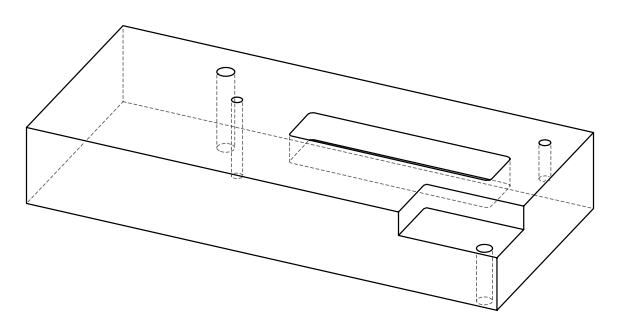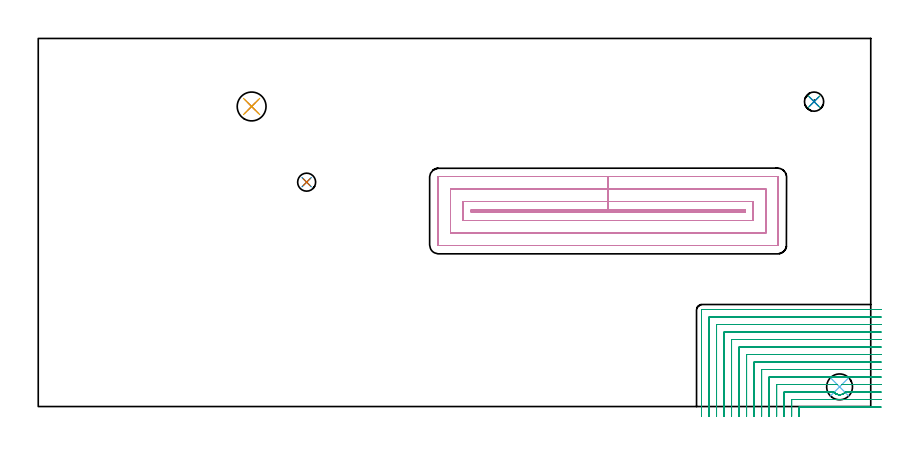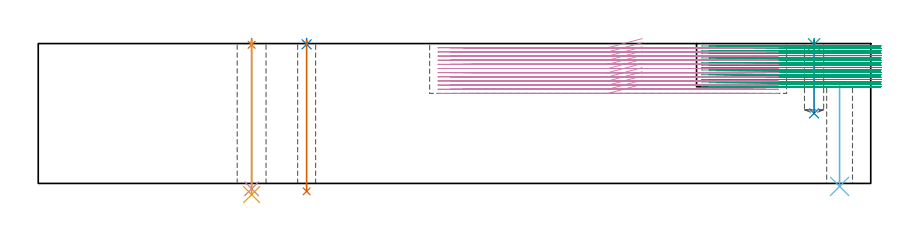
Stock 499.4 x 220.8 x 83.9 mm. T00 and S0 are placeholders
(PLAN: 10 operations, 7 tool changes, 105.7 min)
(1 SPOT_DRILL | STEP1HOLE | NXT0321_9005460120000 | 0.03 min | 3 mm3)
(2 SPOT_DRILL_1 | STEP1HOLE_2 | NXT0321_9005460120000 | 0.03 min | 17 mm3)
(3 SPOT_DRILL_2 | STEP1POCKET | NXT0321_9005460120000 | 0.03 min | 14 mm3)
(4 DRILL_THROUGH_HOLE_INTO_CENTER | STEP1HOLE | NXT0301_065 | 0.36 min | 5771 mm3)
(5 DRILL_TO_ENLARGE_THROUGH_HOLE | STEP1HOLE | UGT0301_244 | 0.37 min | 13896 mm3)
(6 INDEXABLE_INSERT_DRILL_THROUGH_HOLE_FROM_SOLID | STEP1HOLE_1 | NXT0302_002 | 0.25 min | 15780 mm3)
(7 DRILL_THROUGH_HOLE_INTO_CENTER_1 | STEP1HOLE_2 | UGT0301_220 | 0.36 min | 7638 mm3)
(8 DRILL_BLIND_HOLE_INTO_CENTER | STEP1POCKET | NXT0301_086 | 0.18 min | 4179 mm3)
(9 MILL_CORNER_NOTCH_RECTANGULAR | CORNER_NOTCH_RECTANGULAR | NXT0201_008 | Follow Part, ap 1.5, ae 75% | 63.61 min | 160715 mm3)
(10 MILL_RECTANGULAR_POCKET | POCKET_RECTANGULAR_STRAIGHT | NXT0201_013 | Follow Part, ap 2.5, ae 75% | 40.52 min | 328328 mm3)
(TOOL NXT0321_9005460120000 | NC Spot Drill, 142deg, 12mm, Carbide, Uncoated | D12 PA142 FL30 Z2)
(TOOL NXT0301_065 | Carbide Drill 9.4mm [860.1-0940-075A1-MM 2214] | D9.4 PA140 FL98 Z2)
(TOOL UGT0301_244 | Twist Drill 17.3 mm | D17.3 PA118 FL130 Z2)
(TOOL NXT0302_002 | Index. Insert Drill 15.5mm [880-D1550L20-05] | D15.5 PA176 FL78 Z2)
(TOOL UGT0301_220 | Twist Drill 10.8 mm | D10.8 PA118 FL92 Z2)
(TOOL NXT0301_086 | Carbide Drill 11.5mm [860.1-1150-035A1-MM 2214] | D11.5 PA140 FL55 Z2)
(TOOL NXT0201_008 | ENDMILL 6mm [2P460-0600-NA 1630] | D6 FL26 Z6)
(TOOL NXT0201_013 | ENDMILL 10mm | D10 FL30 Z4)
(OP 1 SPOT_DRILL)
G17 G21 G94 G90
T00 M6
G54
G17 G0 G90 X128. Y180. S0 M3
G43 Z93.9 H0
G94 G81 G98 Z83.155 F250. R86.9
G80
M5
M2
(OP 2 SPOT_DRILL_1)
G17 G21 G94 G90
T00 M6
G54
G17 G0 G90 X161. Y134.6 S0 M3
G43 Z93.9 H0
G94 G81 G98 Z83.435 F250. R86.9
G80
M5
M2
(OP 3 SPOT_DRILL_2)
G17 G21 G94 G90
T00 M6
G54
G17 G0 G90 X465.4 Y182.9 S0 M3
G43 Z93.9 H0
G94 G81 G98 Z83.405 F250. R86.9
G80
M5
M2
(OP 4 DRILL_THROUGH_HOLE_INTO_CENTER)
G17 G21 G94 G90
T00 M6
G54
G17 G0 G90 X128. Y180. S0 M3
G43 Z93.9 H1
G94 G73 G98 Z-3.211 F250. Q8.711 R85.9
G80
M5
M2
(OP 5 DRILL_TO_ENLARGE_THROUGH_HOLE)
G17 G21 G94 G90
T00 M6
G54
G17 G0 G90 X128. Y180. S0 M3
G43 Z93.9 H0
G94 G73 G98 Z-6.697 F250. Q15.1 R85.9
G80
M5
M2
(OP 6 INDEXABLE_INSERT_DRILL_THROUGH_HOLE_FROM_SOLID)
G17 G21 G94 G90
T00 M6
G54
G17 G0 G90 X480.7 Y11.8 S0 M3
G43 Z93.9 H1
G94 G81 G98 Z-1.771 F250. R60.
G80
M5
M2
(OP 7 DRILL_THROUGH_HOLE_INTO_CENTER_1)
G17 G21 G94 G90
T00 M6
G54
G17 G0 G90 X161. Y134.6 S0 M3
G43 Z93.9 H0
G94 G73 G98 Z-4.745 F250. Q9.849 R85.9
G80
M5
M2
(OP 8 DRILL_BLIND_HOLE_INTO_CENTER)
G17 G21 G94 G90
T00 M6
G54
G17 G0 G90 X465.4 Y182.9 S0 M3
G43 Z93.9 H1
G94 G81 G98 Z42. F250. R85.9
G80
M5
M2
(OP 9 MILL_CORNER_NOTCH_RECTANGULAR)
G17 G21 G94 G90
T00 M6
G54
G17 G0 G90 X505.385 Y-0.3 S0 M3
G43 Z93.9 H1
Z82.461
G94 G1 X502.385 F250.
X456.695 F500.
G3 X456.4 Y-0.595 R0.3
G1 Y-3.
Y-6. F250.
G0 Z93.9
X505.4 Y4.2
Z82.461
G1 X502.4
X452.196 F500.
G3 X451.9 Y3.904 R0.3
G1 Y-3.
Y-6. F250.
G0 Z93.9
X505.4 Y8.7
Z82.461
G1 X502.4
X484.288 F500.
X483.708 Y8.131
X483.509 Y7.994
X482.997 Y7.645
G2 X477.607 Y8.198 R4.764
G1 X477.122 Y8.7
X447.696
G3 X447.4 Y8.404 R0.3
G1 Y-3.
Y-6. F250.
G0 Z93.9
X505.4 Y13.2
Z82.461
G1 X502.4
X485.224 F500.
X482.224 F250.
G0 Z93.9
X479.175
Z82.461
G1 X476.175
X443.196 F500.
G3 X442.9 Y12.904 R0.3
G1 Y-3.
Y-6. F250.
G0 Z93.9
X505.4 Y17.7
Z82.461
G1 X502.4
X438.696 F500.
G3 X438.4 Y17.404 R0.3
G1 Y-3.
Y-6. F250.
G0 Z93.9
X505.4 Y22.2
Z82.461
G1 X502.4
X434.196 F500.
G3 X433.9 Y21.904 R0.3
G1 Y-3.
Y-6. F250.
G0 Z93.9
X505.4 Y26.7
Z82.461
G1 X502.4
X429.696 F500.
G3 X429.4 Y26.404 R0.3
G1 Y-3.
Y-6. F250.
G0 Z93.9
X505.4 Y31.2
Z82.461
G1 X502.4
X425.196 F500.
G3 X424.9 Y30.904 R0.3
G1 Y-3.
Y-6. F250.
G0 Z93.9
X505.4 Y35.7
Z82.461
G1 X502.4
X420.697 F500.
G3 X420.4 Y35.403 R0.3
G1 Y-3.
Y-6. F250.
G0 Z93.9
X505.4 Y40.2
Z82.461
G1 X502.4
X416.197 F500.
G3 X415.9 Y39.903 R0.3
G1 Y-3.
Y-6. F250.
G0 Z93.9
X505.4 Y44.7
Z82.461
G1 X502.4
X411.697 F500.
G3 X411.4 Y44.403 R0.3
G1 Y-3.
Y-6. F250.
G0 Z93.9
X505.4 Y49.2
Z82.461
G1 X502.4
X407.197 F500.
G3 X406.9 Y48.903 R0.3
G1 Y-3.
Y-6. F250.
G0 Z93.9
X505.4 Y53.7
Z82.461
G1 X502.4
X402.697 F500.
G3 X402.4 Y53.403 R0.3
G1 Y-3.
Y-6. F250.
G0 Z93.9
X505.4 Y58.2
Z82.461
G1 X502.4
X398.197 F500.
G3 X397.9 Y57.903 R0.3
G1 Y-3.
Y-6. F250.
G0 Z93.9
X505.385 Y-0.3
Z81.022
G1 X502.385
X456.695 F500.
G3 X456.4 Y-0.595 R0.3
G1 Y-3.
Y-6. F250.
G0 Z93.9
X505.4 Y4.2
Z81.022
G1 X502.4
X452.196 F500.
G3 X451.9 Y3.904 R0.3
G1 Y-3.
Y-6. F250.
G0 Z93.9
X505.4 Y8.7
Z81.022
G1 X502.4
X484.288 F500.
X483.708 Y8.131
X482.997 Y7.645
G2 X477.607 Y8.198 R4.764
G1 X477.122 Y8.7
X447.696
G3 X447.4 Y8.404 R0.3
G1 Y-3.
Y-6. F250.
G0 Z93.9
X505.4 Y13.2
Z81.022
G1 X502.4
X485.224 F500.
X482.224 F250.
G0 Z93.9
X479.175
Z81.022
G1 X476.175
X443.196 F500.
G3 X442.9 Y12.904 R0.3
G1 Y-3.
Y-6. F250.
G0 Z93.9
X505.4 Y17.7
Z81.022
G1 X502.4
X438.696 F500.
G3 X438.4 Y17.404 R0.3
G1 Y-3.
Y-6. F250.
G0 Z93.9
X505.4 Y22.2
Z81.022
G1 X502.4
X434.196 F500.
G3 X433.9 Y21.904 R0.3
G1 Y-3.
Y-6. F250.
G0 Z93.9
X505.4 Y26.7
Z81.022
G1 X502.4
X429.696 F500.
G3 X429.4 Y26.404 R0.3
G1 Y-3.
Y-6. F250.
G0 Z93.9
X505.4 Y31.2
Z81.022
G1 X502.4
X425.196 F500.
G3 X424.9 Y30.904 R0.3
G1 Y-3.
Y-6. F250.
G0 Z93.9
X505.4 Y35.7
Z81.022
G1 X502.4
X420.697 F500.
G3 X420.4 Y35.403 R0.3
G1 Y-3.
Y-6. F250.
G0 Z93.9
X505.4 Y40.2
Z81.022
G1 X502.4
X416.197 F500.
G3 X415.9 Y39.903 R0.3
G1 Y-3.
Y-6. F250.
G0 Z93.9
X505.4 Y44.7
Z81.022
G1 X502.4
X411.697 F500.
G3 X411.4 Y44.403 R0.3
G1 Y-3.
Y-6. F250.
G0 Z93.9
X505.4 Y49.2
Z81.022
G1 X502.4
X407.197 F500.
G3 X406.9 Y48.903 R0.3
G1 Y-3.
Y-6. F250.
G0 Z93.9
X505.4 Y53.7
Z81.022
G1 X502.4
X402.697 F500.
G3 X402.4 Y53.403 R0.3
G1 Y-3.
Y-6. F250.
G0 Z93.9
X505.4 Y58.2
Z81.022
G1 X502.4
X398.197 F500.
G3 X397.9 Y57.903 R0.3
G1 Y-3.
Y-6. F250.
G0 Z93.9
X505.385 Y-0.3
Z79.583
G1 X502.385
X456.695 F500.
G3 X456.4 Y-0.595 R0.3
G1 Y-3.
Y-6. F250.
G0 Z93.9
X505.4 Y4.2
Z79.583
G1 X502.4
X452.196 F500.
G3 X451.9 Y3.904 R0.3
G1 Y-3.
Y-6. F250.
G0 Z93.9
X505.4 Y8.7
Z79.583
G1 X502.4
X484.288 F500.
X483.708 Y8.131
X482.997 Y7.645
G2 X477.607 Y8.198 R4.764
G1 X477.122 Y8.7
X447.696
G3 X447.4 Y8.404 R0.3
G1 Y-3.
Y-6. F250.
G0 Z93.9
X505.4 Y13.2
Z79.583
G1 X502.4
X485.224 F500.
X482.224 F250.
G0 Z93.9
X479.175
Z79.583
G1 X476.175
X443.196 F500.
G3 X442.9 Y12.904 R0.3
G1 Y-3.
Y-6. F250.
G0 Z93.9
X505.4 Y17.7
Z79.583
G1 X502.4
X438.696 F500.
G3 X438.4 Y17.404 R0.3
G1 Y-3.
Y-6. F250.
G0 Z93.9
X505.4 Y22.2
Z79.583
G1 X502.4
X434.196 F500.
G3 X433.9 Y21.904 R0.3
G1 Y-3.
Y-6. F250.
G0 Z93.9
X505.4 Y26.7
Z79.583
G1 X502.4
X429.696 F500.
G3 X429.4 Y26.404 R0.3
G1 Y-3.
Y-6. F250.
G0 Z93.9
X505.4 Y31.2
Z79.583
G1 X502.4
X425.196 F500.
G3 X424.9 Y30.904 R0.3
G1 Y-3.
Y-6. F250.
G0 Z93.9
X505.4 Y35.7
Z79.583
G1 X502.4
X420.697 F500.
G3 X420.4 Y35.403 R0.3
G1 Y-3.
Y-6. F250.
G0 Z93.9
X505.4 Y40.2
Z79.583
G1 X502.4
X416.197 F500.
G3 X415.9 Y39.903 R0.3
G1 Y-3.
Y-6. F250.
G0 Z93.9
X505.4 Y44.7
Z79.583
G1 X502.4
X411.697 F500.
G3 X411.4 Y44.403 R0.3
G1 Y-3.
Y-6. F250.
G0 Z93.9
X505.4 Y49.2
Z79.583
G1 X502.4
X407.197 F500.
G3 X406.9 Y48.903 R0.3
G1 Y-3.
Y-6. F250.
G0 Z93.9
X505.4 Y53.7
Z79.583
G1 X502.4
X402.697 F500.
G3 X402.4 Y53.403 R0.3
G1 Y-3.
Y-6. F250.
G0 Z93.9
X505.4 Y58.2
Z79.583
G1 X502.4
X398.197 F500.
G3 X397.9 Y57.903 R0.3
G1 Y-3.
Y-6. F250.
G0 Z93.9
X505.385 Y-0.3
Z78.144
G1 X502.385
X456.695 F500.
G3 X456.4 Y-0.595 R0.3
G1 Y-3.
Y-6. F250.
G0 Z93.9
X505.4 Y4.2
Z78.144
G1 X502.4
X452.196 F500.
G3 X451.9 Y3.904 R0.3
G1 Y-3.
Y-6. F250.
G0 Z93.9
X505.4 Y8.7
Z78.144
G1 X502.4
X484.288 F500.
X483.708 Y8.131
X482.997 Y7.645
G2 X477.607 Y8.198 R4.764
G1 X477.122 Y8.7
X447.696
G3 X447.4 Y8.404 R0.3
G1 Y-3.
Y-6. F250.
G0 Z93.9
X505.4 Y13.2
Z78.144
G1 X502.4
X485.224 F500.
X482.224 F250.
G0 Z93.9
X479.175
Z78.144
G1 X476.175
X443.196 F500.
G3 X442.9 Y12.904 R0.3
G1 Y-3.
Y-6. F250.
G0 Z93.9
X505.4 Y17.7
Z78.144
G1 X502.4
X438.696 F500.
G3 X438.4 Y17.404 R0.3
G1 Y-3.
Y-6. F250.
G0 Z93.9
X505.4 Y22.2
Z78.144
G1 X502.4
X434.196 F500.
G3 X433.9 Y21.904 R0.3
G1 Y-3.
Y-6. F250.
G0 Z93.9
X505.4 Y26.7
Z78.144
G1 X502.4
X429.696 F500.
G3 X429.4 Y26.404 R0.3
G1 Y-3.
Y-6. F250.
G0 Z93.9
X505.4 Y31.2
Z78.144
G1 X502.4
X425.196 F500.
G3 X424.9 Y30.904 R0.3
G1 Y-3.
Y-6. F250.
G0 Z93.9
X505.4 Y35.7
Z78.144
G1 X502.4
X420.697 F500.
G3 X420.4 Y35.403 R0.3
G1 Y-3.
Y-6. F250.
G0 Z93.9
X505.4 Y40.2
Z78.144
G1 X502.4
X416.197 F500.
G3 X415.9 Y39.903 R0.3
G1 Y-3.
Y-6. F250.
G0 Z93.9
X505.4 Y44.7
Z78.144
G1 X502.4
X411.697 F500.
G3 X411.4 Y44.403 R0.3
G1 Y-3.
Y-6. F250.
G0 Z93.9
X505.4 Y49.2
Z78.144
G1 X502.4
X407.197 F500.
G3 X406.9 Y48.903 R0.3
G1 Y-3.
Y-6. F250.
G0 Z93.9
X505.4 Y53.7
Z78.144
G1 X502.4
X402.697 F500.
G3 X402.4 Y53.403 R0.3
G1 Y-3.
Y-6. F250.
G0 Z93.9
X505.4 Y58.2
Z78.144
G1 X502.4
X398.197 F500.
G3 X397.9 Y57.903 R0.3
G1 Y-3.
Y-6. F250.
G0 Z93.9
X505.385 Y-0.3
Z76.705
G1 X502.385
X456.695 F500.
G3 X456.4 Y-0.595 R0.3
G1 Y-3.
Y-6. F250.
G0 Z93.9
X505.4 Y4.2
Z76.705
G1 X502.4
X452.196 F500.
G3 X451.9 Y3.904 R0.3
G1 Y-3.
Y-6. F250.
G0 Z93.9
X505.4 Y8.7
Z76.705
G1 X502.4
X484.288 F500.
X483.708 Y8.131
X482.997 Y7.645
G2 X477.607 Y8.198 R4.764
G1 X477.122 Y8.7
X447.696
G3 X447.4 Y8.404 R0.3
G1 Y-3.
Y-6. F250.
G0 Z93.9
X505.4 Y13.2
Z76.705
G1 X502.4
X485.224 F500.
X482.224 F250.
G0 Z93.9
X479.175
Z76.705
G1 X476.175
X443.196 F500.
G3 X442.9 Y12.904 R0.3
G1 Y-3.
Y-6. F250.
G0 Z93.9
X505.4 Y17.7
Z76.705
G1 X502.4
X438.696 F500.
G3 X438.4 Y17.404 R0.3
G1 Y-3.
Y-6. F250.
G0 Z93.9
X505.4 Y22.2
Z76.705
G1 X502.4
X434.196 F500.
G3 X433.9 Y21.904 R0.3
G1 Y-3.
Y-6. F250.
G0 Z93.9
X505.4 Y26.7
Z76.705
G1 X502.4
X429.696 F500.
G3 X429.4 Y26.404 R0.3
G1 Y-3.
Y-6. F250.
G0 Z93.9
X505.4 Y31.2
Z76.705
G1 X502.4
X425.196 F500.
G3 X424.9 Y30.904 R0.3
G1 Y-3.
Y-6. F250.
G0 Z93.9
X505.4 Y35.7
Z76.705
G1 X502.4
X420.697 F500.
G3 X420.4 Y35.403 R0.3
G1 Y-3.
Y-6. F250.
G0 Z93.9
X505.4 Y40.2
Z76.705
G1 X502.4
X416.197 F500.
G3 X415.9 Y39.903 R0.3
G1 Y-3.
Y-6. F250.
G0 Z93.9
X505.4 Y44.7
Z76.705
G1 X502.4
X411.697 F500.
G3 X411.4 Y44.403 R0.3
G1 Y-3.
Y-6. F250.
G0 Z93.9
X505.4 Y49.2
Z76.705
G1 X502.4
X407.197 F500.
G3 X406.9 Y48.903 R0.3
G1 Y-3.
Y-6. F250.
G0 Z93.9
X505.4 Y53.7
Z76.705
G1 X502.4
X402.697 F500.
G3 X402.4 Y53.403 R0.3
G1 Y-3.
Y-6. F250.
G0 Z93.9
X505.4 Y58.2
Z76.705
G1 X502.4
X398.197 F500.
G3 X397.9 Y57.903 R0.3
G1 Y-3.
Y-6. F250.
G0 Z93.9
X505.385 Y-0.3
Z75.267
G1 X502.385
X456.695 F500.
G3 X456.4 Y-0.595 R0.3
G1 Y-3.
Y-6. F250.
G0 Z93.9
X505.4 Y4.2
Z75.267
G1 X502.4
X452.196 F500.
G3 X451.9 Y3.904 R0.3
G1 Y-3.
Y-6. F250.
G0 Z93.9
X505.4 Y8.7
Z75.267
G1 X502.4
X484.288 F500.
X483.708 Y8.131
X482.997 Y7.645
G2 X477.607 Y8.198 R4.764
G1 X477.122 Y8.7
X447.696
G3 X447.4 Y8.404 R0.3
G1 Y-3.
Y-6. F250.
G0 Z93.9
X505.4 Y13.2
Z75.267
G1 X502.4
X485.224 F500.
X482.224 F250.
G0 Z93.9
X479.175
Z75.267
G1 X476.175
X443.196 F500.
G3 X442.9 Y12.904 R0.3
G1 Y-3.
Y-6. F250.
G0 Z93.9
X505.4 Y17.7
Z75.267
G1 X502.4
X438.696 F500.
G3 X438.4 Y17.404 R0.3
G1 Y-3.
Y-6. F250.
G0 Z93.9
X505.4 Y22.2
Z75.267
G1 X502.4
X434.196 F500.
G3 X433.9 Y21.904 R0.3
G1 Y-3.
Y-6. F250.
G0 Z93.9
X505.4 Y26.7
Z75.267
G1 X502.4
X429.696 F500.
G3 X429.4 Y26.404 R0.3
G1 Y-3.
Y-6. F250.
G0 Z93.9
X505.4 Y31.2
Z75.267
G1 X502.4
X425.196 F500.
G3 X424.9 Y30.904 R0.3
G1 Y-3.
Y-6. F250.
G0 Z93.9
X505.4 Y35.7
Z75.267
G1 X502.4
X420.697 F500.
G3 X420.4 Y35.403 R0.3
G1 Y-3.
Y-6. F250.
G0 Z93.9
X505.4 Y40.2
Z75.267
G1 X502.4
X416.197 F500.
G3 X415.9 Y39.903 R0.3
G1 Y-3.
Y-6. F250.
G0 Z93.9
X505.4 Y44.7
Z75.267
G1 X502.4
X411.697 F500.
G3 X411.4 Y44.403 R0.3
G1 Y-3.
Y-6. F250.
G0 Z93.9
X505.4 Y49.2
Z75.267
G1 X502.4
X407.197 F500.
G3 X406.9 Y48.903 R0.3
G1 Y-3.
Y-6. F250.
G0 Z93.9
X505.4 Y53.7
Z75.267
G1 X502.4
X402.697 F500.
G3 X402.4 Y53.403 R0.3
G1 Y-3.
Y-6. F250.
G0 Z93.9
X505.4 Y58.2
Z75.267
G1 X502.4
X398.197 F500.
G3 X397.9 Y57.903 R0.3
G1 Y-3.
Y-6. F250.
G0 Z93.9
X505.385 Y-0.3
Z73.828
G1 X502.385
X456.695 F500.
G3 X456.4 Y-0.595 R0.3
G1 Y-3.
Y-6. F250.
G0 Z93.9
X505.4 Y4.2
Z73.828
G1 X502.4
X452.196 F500.
G3 X451.9 Y3.904 R0.3
G1 Y-3.
Y-6. F250.
G0 Z93.9
X505.4 Y8.7
Z73.828
G1 X502.4
X484.288 F500.
X483.708 Y8.131
X482.997 Y7.645
G2 X477.607 Y8.198 R4.764
G1 X477.122 Y8.7
X447.696
G3 X447.4 Y8.404 R0.3
G1 Y-3.
Y-6. F250.
G0 Z93.9
X505.4 Y13.2
Z73.828
G1 X502.4
X485.224 F500.
X482.224 F250.
G0 Z93.9
X479.175
Z73.828
G1 X476.175
X443.196 F500.
G3 X442.9 Y12.904 R0.3
G1 Y-3.
Y-6. F250.
G0 Z93.9
X505.4 Y17.7
Z73.828
G1 X502.4
X438.696 F500.
G3 X438.4 Y17.404 R0.3
G1 Y-3.
Y-6. F250.
G0 Z93.9
X505.4 Y22.2
Z73.828
G1 X502.4
X434.196 F500.
G3 X433.9 Y21.904 R0.3
G1 Y-3.
Y-6. F250.
G0 Z93.9
X505.4 Y26.7
Z73.828
G1 X502.4
X429.696 F500.
G3 X429.4 Y26.404 R0.3
G1 Y-3.
Y-6. F250.
G0 Z93.9
X505.4 Y31.2
Z73.828
G1 X502.4
X425.196 F500.
G3 X424.9 Y30.904 R0.3
G1 Y-3.
Y-6. F250.
G0 Z93.9
X505.4 Y35.7
Z73.828
G1 X502.4
X420.697 F500.
G3 X420.4 Y35.403 R0.3
G1 Y-3.
Y-6. F250.
G0 Z93.9
X505.4 Y40.2
Z73.828
G1 X502.4
X416.197 F500.
G3 X415.9 Y39.903 R0.3
G1 Y-3.
Y-6. F250.
G0 Z93.9
X505.4 Y44.7
Z73.828
G1 X502.4
X411.697 F500.
G3 X411.4 Y44.403 R0.3
G1 Y-3.
Y-6. F250.
G0 Z93.9
X505.4 Y49.2
Z73.828
G1 X502.4
X407.197 F500.
G3 X406.9 Y48.903 R0.3
G1 Y-3.
Y-6. F250.
G0 Z93.9
X505.4 Y53.7
Z73.828
G1 X502.4
X402.697 F500.
G3 X402.4 Y53.403 R0.3
G1 Y-3.
Y-6. F250.
G0 Z93.9
X505.4 Y58.2
Z73.828
G1 X502.4
X398.197 F500.
G3 X397.9 Y57.903 R0.3
G1 Y-3.
Y-6. F250.
G0 Z93.9
X505.385 Y-0.3
Z72.389
G1 X502.385
X456.695 F500.
G3 X456.4 Y-0.595 R0.3
G1 Y-3.
Y-6. F250.
G0 Z93.9
X505.4 Y4.2
Z72.389
G1 X502.4
X452.196 F500.
G3 X451.9 Y3.904 R0.3
G1 Y-3.
Y-6. F250.
G0 Z93.9
X505.4 Y8.7
Z72.389
G1 X502.4
X484.288 F500.
X483.708 Y8.131
X482.997 Y7.645
G2 X477.607 Y8.198 R4.764
G1 X477.122 Y8.7
X447.696
G3 X447.4 Y8.404 R0.3
G1 Y-3.
Y-6. F250.
G0 Z93.9
X505.4 Y13.2
Z72.389
G1 X502.4
X485.224 F500.
X482.224 F250.
G0 Z93.9
X479.175
Z72.389
G1 X476.175
X443.196 F500.
G3 X442.9 Y12.904 R0.3
G1 Y-3.
Y-6. F250.
G0 Z93.9
X505.4 Y17.7
Z72.389
G1 X502.4
X438.696 F500.
G3 X438.4 Y17.404 R0.3
G1 Y-3.
Y-6. F250.
G0 Z93.9
X505.4 Y22.2
Z72.389
G1 X502.4
X434.196 F500.
G3 X433.9 Y21.904 R0.3
G1 Y-3.
Y-6. F250.
G0 Z93.9
X505.4 Y26.7
Z72.389
G1 X502.4
X429.696 F500.
G3 X429.4 Y26.404 R0.3
G1 Y-3.
Y-6. F250.
G0 Z93.9
X505.4 Y31.2
Z72.389
G1 X502.4
X425.196 F500.
G3 X424.9 Y30.904 R0.3
G1 Y-3.
Y-6. F250.
G0 Z93.9
X505.4 Y35.7
Z72.389
G1 X502.4
X420.697 F500.
G3 X420.4 Y35.403 R0.3
G1 Y-3.
Y-6. F250.
G0 Z93.9
X505.4 Y40.2
Z72.389
G1 X502.4
X416.197 F500.
G3 X415.9 Y39.903 R0.3
G1 Y-3.
Y-6. F250.
G0 Z93.9
X505.4 Y44.7
Z72.389
G1 X502.4
X411.697 F500.
G3 X411.4 Y44.403 R0.3
G1 Y-3.
Y-6. F250.
G0 Z93.9
X505.4 Y49.2
Z72.389
G1 X502.4
X407.197 F500.
G3 X406.9 Y48.903 R0.3
G1 Y-3.
Y-6. F250.
G0 Z93.9
X505.4 Y53.7
Z72.389
G1 X502.4
X402.697 F500.
G3 X402.4 Y53.403 R0.3
G1 Y-3.
Y-6. F250.
G0 Z93.9
X505.4 Y58.2
Z72.389
G1 X502.4
X398.197 F500.
G3 X397.9 Y57.903 R0.3
G1 Y-3.
Y-6. F250.
G0 Z93.9
X505.385 Y-0.3
Z70.95
G1 X502.385
X456.695 F500.
G3 X456.4 Y-0.595 R0.3
G1 Y-3.
Y-6. F250.
G0 Z93.9
X505.4 Y4.2
Z70.95
G1 X502.4
X452.196 F500.
G3 X451.9 Y3.904 R0.3
G1 Y-3.
Y-6. F250.
G0 Z93.9
X505.4 Y8.7
Z70.95
G1 X502.4
X484.288 F500.
X483.708 Y8.131
X482.997 Y7.645
G2 X477.607 Y8.198 R4.764
G1 X477.122 Y8.7
X447.696
G3 X447.4 Y8.404 R0.3
G1 Y-3.
Y-6. F250.
G0 Z93.9
X505.4 Y13.2
Z70.95
G1 X502.4
X485.224 F500.
X482.224 F250.
G0 Z93.9
X479.175
Z70.95
G1 X476.175
X443.196 F500.
G3 X442.9 Y12.904 R0.3
G1 Y-3.
Y-6. F250.
G0 Z93.9
X505.4 Y17.7
Z70.95
G1 X502.4
X438.696 F500.
G3 X438.4 Y17.404 R0.3
G1 Y-3.
Y-6. F250.
G0 Z93.9
X505.4 Y22.2
Z70.95
G1 X502.4
X434.196 F500.
G3 X433.9 Y21.904 R0.3
G1 Y-3.
Y-6. F250.
G0 Z93.9
X505.4 Y26.7
Z70.95
G1 X502.4
X429.696 F500.
G3 X429.4 Y26.404 R0.3
G1 Y-3.
Y-6. F250.
G0 Z93.9
X505.4 Y31.2
Z70.95
G1 X502.4
X425.196 F500.
G3 X424.9 Y30.904 R0.3
G1 Y-3.
Y-6. F250.
G0 Z93.9
X505.4 Y35.7
Z70.95
G1 X502.4
X420.697 F500.
G3 X420.4 Y35.403 R0.3
G1 Y-3.
Y-6. F250.
G0 Z93.9
X505.4 Y40.2
Z70.95
G1 X502.4
X416.197 F500.
G3 X415.9 Y39.903 R0.3
G1 Y-3.
Y-6. F250.
G0 Z93.9
X505.4 Y44.7
Z70.95
G1 X502.4
X411.697 F500.
G3 X411.4 Y44.403 R0.3
G1 Y-3.
Y-6. F250.
G0 Z93.9
X505.4 Y49.2
Z70.95
G1 X502.4
X407.197 F500.
G3 X406.9 Y48.903 R0.3
G1 Y-3.
Y-6. F250.
G0 Z93.9
X505.4 Y53.7
Z70.95
G1 X502.4
X402.697 F500.
G3 X402.4 Y53.403 R0.3
G1 Y-3.
Y-6. F250.
G0 Z93.9
X505.4 Y58.2
Z70.95
G1 X502.4
X398.197 F500.
G3 X397.9 Y57.903 R0.3
G1 Y-3.
Y-6. F250.
G0 Z93.9
X505.385 Y-0.3
Z69.511
G1 X502.385
X456.695 F500.
G3 X456.4 Y-0.595 R0.3
G1 Y-3.
Y-6. F250.
G0 Z93.9
X505.4 Y4.2
Z69.511
G1 X502.4
X452.196 F500.
G3 X451.9 Y3.904 R0.3
G1 Y-3.
Y-6. F250.
G0 Z93.9
X505.4 Y8.7
Z69.511
G1 X502.4
X484.288 F500.
X483.708 Y8.131
X482.997 Y7.645
G2 X477.607 Y8.198 R4.764
G1 X477.122 Y8.7
X447.696
G3 X447.4 Y8.404 R0.3
G1 Y-3.
Y-6. F250.
G0 Z93.9
X505.4 Y13.2
Z69.511
G1 X502.4
X485.224 F500.
X482.224 F250.
G0 Z93.9
X479.175
Z69.511
G1 X476.175
X443.196 F500.
G3 X442.9 Y12.904 R0.3
G1 Y-3.
Y-6. F250.
G0 Z93.9
X505.4 Y17.7
Z69.511
G1 X502.4
X438.696 F500.
G3 X438.4 Y17.404 R0.3
G1 Y-3.
Y-6. F250.
G0 Z93.9
X505.4 Y22.2
Z69.511
G1 X502.4
X434.196 F500.
G3 X433.9 Y21.904 R0.3
G1 Y-3.
Y-6. F250.
G0 Z93.9
X505.4 Y26.7
Z69.511
G1 X502.4
X429.696 F500.
G3 X429.4 Y26.404 R0.3
G1 Y-3.
Y-6. F250.
G0 Z93.9
X505.4 Y31.2
Z69.511
G1 X502.4
X425.196 F500.
G3 X424.9 Y30.904 R0.3
G1 Y-3.
Y-6. F250.
G0 Z93.9
X505.4 Y35.7
Z69.511
G1 X502.4
X420.697 F500.
G3 X420.4 Y35.403 R0.3
G1 Y-3.
Y-6. F250.
G0 Z93.9
X505.4 Y40.2
Z69.511
G1 X502.4
X416.197 F500.
G3 X415.9 Y39.903 R0.3
G1 Y-3.
Y-6. F250.
G0 Z93.9
X505.4 Y44.7
Z69.511
G1 X502.4
X411.697 F500.
G3 X411.4 Y44.403 R0.3
G1 Y-3.
Y-6. F250.
G0 Z93.9
X505.4 Y49.2
Z69.511
G1 X502.4
X407.197 F500.
G3 X406.9 Y48.903 R0.3
G1 Y-3.
Y-6. F250.
G0 Z93.9
X505.4 Y53.7
Z69.511
G1 X502.4
X402.697 F500.
G3 X402.4 Y53.403 R0.3
G1 Y-3.
Y-6. F250.
G0 Z93.9
X505.4 Y58.2
Z69.511
G1 X502.4
X398.197 F500.
G3 X397.9 Y57.903 R0.3
G1 Y-3.
Y-6. F250.
G0 Z93.9
X505.385 Y-0.3
Z68.072
G1 X502.385
X456.695 F500.
G3 X456.4 Y-0.595 R0.3
G1 Y-3.
Y-6. F250.
G0 Z93.9
X505.4 Y4.2
Z68.072
G1 X502.4
X452.196 F500.
G3 X451.9 Y3.904 R0.3
G1 Y-3.
Y-6. F250.
G0 Z93.9
X505.4 Y8.7
Z68.072
G1 X502.4
X484.288 F500.
X483.708 Y8.131
X482.997 Y7.645
G2 X477.607 Y8.198 R4.764
G1 X477.122 Y8.7
X447.696
G3 X447.4 Y8.404 R0.3
G1 Y-3.
Y-6. F250.
G0 Z93.9
X505.4 Y13.2
Z68.072
G1 X502.4
X485.224 F500.
X482.224 F250.
G0 Z93.9
X479.175
Z68.072
G1 X476.175
X443.196 F500.
G3 X442.9 Y12.904 R0.3
G1 Y-3.
Y-6. F250.
G0 Z93.9
X505.4 Y17.7
Z68.072
G1 X502.4
X438.696 F500.
G3 X438.4 Y17.404 R0.3
G1 Y-3.
Y-6. F250.
G0 Z93.9
X505.4 Y22.2
Z68.072
G1 X502.4
X434.196 F500.
G3 X433.9 Y21.904 R0.3
G1 Y-3.
Y-6. F250.
G0 Z93.9
X505.4 Y26.7
Z68.072
G1 X502.4
X429.696 F500.
G3 X429.4 Y26.404 R0.3
G1 Y-3.
Y-6. F250.
G0 Z93.9
X505.4 Y31.2
Z68.072
G1 X502.4
X425.196 F500.
G3 X424.9 Y30.904 R0.3
G1 Y-3.
Y-6. F250.
G0 Z93.9
X505.4 Y35.7
Z68.072
G1 X502.4
X420.697 F500.
G3 X420.4 Y35.403 R0.3
G1 Y-3.
Y-6. F250.
G0 Z93.9
X505.4 Y40.2
Z68.072
G1 X502.4
X416.197 F500.
G3 X415.9 Y39.903 R0.3
G1 Y-3.
Y-6. F250.
G0 Z93.9
X505.4 Y44.7
Z68.072
G1 X502.4
X411.697 F500.
G3 X411.4 Y44.403 R0.3
G1 Y-3.
Y-6. F250.
G0 Z93.9
X505.4 Y49.2
Z68.072
G1 X502.4
X407.197 F500.
G3 X406.9 Y48.903 R0.3
G1 Y-3.
Y-6. F250.
G0 Z93.9
X505.4 Y53.7
Z68.072
G1 X502.4
X402.697 F500.
G3 X402.4 Y53.403 R0.3
G1 Y-3.
Y-6. F250.
G0 Z93.9
X505.4 Y58.2
Z68.072
G1 X502.4
X398.197 F500.
G3 X397.9 Y57.903 R0.3
G1 Y-3.
Y-6. F250.
G0 Z93.9
X505.385 Y-0.3
Z66.633
G1 X502.385
X456.695 F500.
G3 X456.4 Y-0.595 R0.3
G1 Y-3.
Y-6. F250.
G0 Z93.9
X505.4 Y4.2
Z66.633
G1 X502.4
X452.196 F500.
G3 X451.9 Y3.904 R0.3
G1 Y-3.
Y-6. F250.
G0 Z93.9
X505.4 Y8.7
Z66.633
G1 X502.4
X484.288 F500.
X483.708 Y8.131
X482.997 Y7.645
G2 X477.607 Y8.198 R4.764
G1 X477.122 Y8.7
X447.696
G3 X447.4 Y8.404 R0.3
G1 Y-3.
Y-6. F250.
G0 Z93.9
X505.4 Y13.2
Z66.633
G1 X502.4
X485.224 F500.
X482.224 F250.
G0 Z93.9
X479.175
Z66.633
G1 X476.175
X443.196 F500.
G3 X442.9 Y12.904 R0.3
G1 Y-3.
Y-6. F250.
G0 Z93.9
X505.4 Y17.7
Z66.633
G1 X502.4
X438.696 F500.
G3 X438.4 Y17.404 R0.3
G1 Y-3.
Y-6. F250.
G0 Z93.9
X505.4 Y22.2
Z66.633
G1 X502.4
X434.196 F500.
G3 X433.9 Y21.904 R0.3
G1 Y-3.
Y-6. F250.
G0 Z93.9
X505.4 Y26.7
Z66.633
G1 X502.4
X429.696 F500.
G3 X429.4 Y26.404 R0.3
G1 Y-3.
Y-6. F250.
G0 Z93.9
X505.4 Y31.2
Z66.633
G1 X502.4
X425.196 F500.
G3 X424.9 Y30.904 R0.3
G1 Y-3.
Y-6. F250.
G0 Z93.9
X505.4 Y35.7
Z66.633
G1 X502.4
X420.697 F500.
G3 X420.4 Y35.403 R0.3
G1 Y-3.
Y-6. F250.
G0 Z93.9
X505.4 Y40.2
Z66.633
G1 X502.4
X416.197 F500.
G3 X415.9 Y39.903 R0.3
G1 Y-3.
Y-6. F250.
G0 Z93.9
X505.4 Y44.7
Z66.633
G1 X502.4
X411.697 F500.
G3 X411.4 Y44.403 R0.3
G1 Y-3.
Y-6. F250.
G0 Z93.9
X505.4 Y49.2
Z66.633
G1 X502.4
X407.197 F500.
G3 X406.9 Y48.903 R0.3
G1 Y-3.
Y-6. F250.
G0 Z93.9
X505.4 Y53.7
Z66.633
G1 X502.4
X402.697 F500.
G3 X402.4 Y53.403 R0.3
G1 Y-3.
Y-6. F250.
G0 Z93.9
X505.4 Y58.2
Z66.633
G1 X502.4
X398.197 F500.
G3 X397.9 Y57.903 R0.3
G1 Y-3.
Y-6. F250.
G0 Z93.9
X505.385 Y-0.3
Z65.194
G1 X502.385
X456.695 F500.
G3 X456.4 Y-0.595 R0.3
G1 Y-3.
Y-6. F250.
G0 Z93.9
X505.4 Y4.2
Z65.194
G1 X502.4
X452.196 F500.
G3 X451.9 Y3.904 R0.3
G1 Y-3.
Y-6. F250.
G0 Z93.9
X505.4 Y8.7
Z65.194
G1 X502.4
X484.288 F500.
X483.708 Y8.131
X482.997 Y7.645
G2 X477.607 Y8.198 R4.764
G1 X477.122 Y8.7
X447.696
G3 X447.4 Y8.404 R0.3
G1 Y-3.
Y-6. F250.
G0 Z93.9
X505.4 Y13.2
Z65.194
G1 X502.4
X485.224 F500.
X482.224 F250.
G0 Z93.9
X479.175
Z65.194
G1 X476.175
X443.196 F500.
G3 X442.9 Y12.904 R0.3
G1 Y-3.
Y-6. F250.
G0 Z93.9
X505.4 Y17.7
Z65.194
G1 X502.4
X438.696 F500.
G3 X438.4 Y17.404 R0.3
G1 Y-3.
Y-6. F250.
G0 Z93.9
X505.4 Y22.2
Z65.194
G1 X502.4
X434.196 F500.
G3 X433.9 Y21.904 R0.3
G1 Y-3.
Y-6. F250.
G0 Z93.9
X505.4 Y26.7
Z65.194
G1 X502.4
X429.696 F500.
G3 X429.4 Y26.404 R0.3
G1 Y-3.
Y-6. F250.
G0 Z93.9
X505.4 Y31.2
Z65.194
G1 X502.4
X425.196 F500.
G3 X424.9 Y30.904 R0.3
G1 Y-3.
Y-6. F250.
G0 Z93.9
X505.4 Y35.7
Z65.194
G1 X502.4
X420.697 F500.
G3 X420.4 Y35.403 R0.3
G1 Y-3.
Y-6. F250.
G0 Z93.9
X505.4 Y40.2
Z65.194
G1 X502.4
X416.197 F500.
G3 X415.9 Y39.903 R0.3
G1 Y-3.
Y-6. F250.
G0 Z93.9
X505.4 Y44.7
Z65.194
G1 X502.4
X411.697 F500.
G3 X411.4 Y44.403 R0.3
G1 Y-3.
Y-6. F250.
G0 Z93.9
X505.4 Y49.2
Z65.194
G1 X502.4
X407.197 F500.
G3 X406.9 Y48.903 R0.3
G1 Y-3.
Y-6. F250.
G0 Z93.9
X505.4 Y53.7
Z65.194
G1 X502.4
X402.697 F500.
G3 X402.4 Y53.403 R0.3
G1 Y-3.
Y-6. F250.
G0 Z93.9
X505.4 Y58.2
Z65.194
G1 X502.4
X398.197 F500.
G3 X397.9 Y57.903 R0.3
G1 Y-3.
Y-6. F250.
G0 Z93.9
X505.385 Y-0.3
Z63.756
G1 X502.385
X456.695 F500.
G3 X456.4 Y-0.595 R0.3
G1 Y-3.
Y-6. F250.
G0 Z93.9
X505.4 Y4.2
Z63.756
G1 X502.4
X452.196 F500.
G3 X451.9 Y3.904 R0.3
G1 Y-3.
Y-6. F250.
G0 Z93.9
X505.4 Y8.7
Z63.756
G1 X502.4
X484.288 F500.
X483.709 Y8.131
X482.991 Y7.643
G2 X477.607 Y8.198 R4.764
G1 X477.122 Y8.7
X447.696
G3 X447.4 Y8.404 R0.3
G1 Y-3.
Y-6. F250.
G0 Z93.9
X505.4 Y13.2
Z63.756
G1 X502.4
X485.224 F500.
X482.224 F250.
G0 Z93.9
X479.175
Z63.756
G1 X476.175
X443.196 F500.
G3 X442.9 Y12.904 R0.3
G1 Y-3.
Y-6. F250.
G0 Z93.9
X505.4 Y17.7
Z63.756
G1 X502.4
X438.696 F500.
G3 X438.4 Y17.404 R0.3
G1 Y-3.
Y-6. F250.
G0 Z93.9
X505.4 Y22.2
Z63.756
G1 X502.4
X434.196 F500.
G3 X433.9 Y21.904 R0.3
G1 Y-3.
Y-6. F250.
G0 Z93.9
X505.4 Y26.7
Z63.756
G1 X502.4
X429.696 F500.
G3 X429.4 Y26.404 R0.3
G1 Y-3.
Y-6. F250.
G0 Z93.9
X505.4 Y31.2
Z63.756
G1 X502.4
X425.196 F500.
G3 X424.9 Y30.904 R0.3
G1 Y-3.
Y-6. F250.
G0 Z93.9
X505.4 Y35.7
Z63.756
G1 X502.4
X420.697 F500.
G3 X420.4 Y35.403 R0.3
G1 Y-3.
Y-6. F250.
G0 Z93.9
X505.4 Y40.2
Z63.756
G1 X502.4
X416.197 F500.
G3 X415.9 Y39.903 R0.3
G1 Y-3.
Y-6. F250.
G0 Z93.9
X505.4 Y44.7
Z63.756
G1 X502.4
X411.697 F500.
G3 X411.4 Y44.403 R0.3
G1 Y-3.
Y-6. F250.
G0 Z93.9
X505.4 Y49.2
Z63.756
G1 X502.4
X407.197 F500.
G3 X406.9 Y48.903 R0.3
G1 Y-3.
Y-6. F250.
G0 Z93.9
X505.4 Y53.7
Z63.756
G1 X502.4
X402.697 F500.
G3 X402.4 Y53.403 R0.3
G1 Y-3.
Y-6. F250.
G0 Z93.9
X505.4 Y58.2
Z63.756
G1 X502.4
X398.197 F500.
G3 X397.9 Y57.903 R0.3
G1 Y-3.
Y-6. F250.
G0 Z93.9
X505.385 Y-0.3
Z62.317
G1 X502.385
X456.695 F500.
G3 X456.4 Y-0.595 R0.3
G1 Y-3.
Y-6. F250.
G0 Z93.9
X505.4 Y4.2
Z62.317
G1 X502.4
X452.196 F500.
G3 X451.9 Y3.904 R0.3
G1 Y-3.
Y-6. F250.
G0 Z93.9
X505.4 Y8.7
Z62.317
G1 X502.4
X484.288 F500.
X483.709 Y8.131
X482.991 Y7.643
G2 X477.607 Y8.198 R4.764
G1 X477.122 Y8.7
X447.696
G3 X447.4 Y8.404 R0.3
G1 Y-3.
Y-6. F250.
G0 Z93.9
X505.4 Y13.2
Z62.317
G1 X502.4
X485.224 F500.
X482.224 F250.
G0 Z93.9
X479.175
Z62.317
G1 X476.175
X443.196 F500.
G3 X442.9 Y12.904 R0.3
G1 Y-3.
Y-6. F250.
G0 Z93.9
X505.4 Y17.7
Z62.317
G1 X502.4
X438.696 F500.
G3 X438.4 Y17.404 R0.3
G1 Y-3.
Y-6. F250.
G0 Z93.9
X505.4 Y22.2
Z62.317
G1 X502.4
X434.196 F500.
G3 X433.9 Y21.904 R0.3
G1 Y-3.
Y-6. F250.
G0 Z93.9
X505.4 Y26.7
Z62.317
G1 X502.4
X429.696 F500.
G3 X429.4 Y26.404 R0.3
G1 Y-3.
Y-6. F250.
G0 Z93.9
X505.4 Y31.2
Z62.317
G1 X502.4
X425.196 F500.
G3 X424.9 Y30.904 R0.3
G1 Y-3.
Y-6. F250.
G0 Z93.9
X505.4 Y35.7
Z62.317
G1 X502.4
X420.697 F500.
G3 X420.4 Y35.403 R0.3
G1 Y-3.
Y-6. F250.
G0 Z93.9
X505.4 Y40.2
Z62.317
G1 X502.4
X416.197 F500.
G3 X415.9 Y39.903 R0.3
G1 Y-3.
Y-6. F250.
G0 Z93.9
X505.4 Y44.7
Z62.317
G1 X502.4
X411.697 F500.
G3 X411.4 Y44.403 R0.3
G1 Y-3.
Y-6. F250.
G0 Z93.9
X505.4 Y49.2
Z62.317
G1 X502.4
X407.197 F500.
G3 X406.9 Y48.903 R0.3
G1 Y-3.
Y-6. F250.
G0 Z93.9
X505.4 Y53.7
Z62.317
G1 X502.4
X402.697 F500.
G3 X402.4 Y53.403 R0.3
G1 Y-3.
Y-6. F250.
G0 Z93.9
X505.4 Y58.2
Z62.317
G1 X502.4
X398.197 F500.
G3 X397.9 Y57.903 R0.3
G1 Y-3.
Y-6. F250.
G0 Z93.9
X505.385 Y-0.3
Z60.878
G1 X502.385
X456.695 F500.
G3 X456.4 Y-0.595 R0.3
G1 Y-3.
Y-6. F250.
G0 Z93.9
X505.4 Y4.2
Z60.878
G1 X502.4
X452.196 F500.
G3 X451.9 Y3.904 R0.3
G1 Y-3.
Y-6. F250.
G0 Z93.9
X505.4 Y8.7
Z60.878
G1 X502.4
X484.288 F500.
X483.708 Y8.131
X482.997 Y7.645
G2 X477.607 Y8.198 R4.764
G1 X477.122 Y8.7
X447.696
G3 X447.4 Y8.404 R0.3
G1 Y-3.
Y-6. F250.
G0 Z93.9
X505.4 Y13.2
Z60.878
G1 X502.4
X485.224 F500.
X482.224 F250.
G0 Z93.9
X479.175
Z60.878
G1 X476.175
X443.196 F500.
G3 X442.9 Y12.904 R0.3
G1 Y-3.
Y-6. F250.
G0 Z93.9
X505.4 Y17.7
Z60.878
G1 X502.4
X438.696 F500.
G3 X438.4 Y17.404 R0.3
G1 Y-3.
Y-6. F250.
G0 Z93.9
X505.4 Y22.2
Z60.878
G1 X502.4
X434.196 F500.
G3 X433.9 Y21.904 R0.3
G1 Y-3.
Y-6. F250.
G0 Z93.9
X505.4 Y26.7
Z60.878
G1 X502.4
X429.696 F500.
G3 X429.4 Y26.404 R0.3
G1 Y-3.
Y-6. F250.
G0 Z93.9
X505.4 Y31.2
Z60.878
G1 X502.4
X425.196 F500.
G3 X424.9 Y30.904 R0.3
G1 Y-3.
Y-6. F250.
G0 Z93.9
X505.4 Y35.7
Z60.878
G1 X502.4
X420.697 F500.
G3 X420.4 Y35.403 R0.3
G1 Y-3.
Y-6. F250.
G0 Z93.9
X505.4 Y40.2
Z60.878
G1 X502.4
X416.197 F500.
G3 X415.9 Y39.903 R0.3
G1 Y-3.
Y-6. F250.
G0 Z93.9
X505.4 Y44.7
Z60.878
G1 X502.4
X411.697 F500.
G3 X411.4 Y44.403 R0.3
G1 Y-3.
Y-6. F250.
G0 Z93.9
X505.4 Y49.2
Z60.878
G1 X502.4
X407.197 F500.
G3 X406.9 Y48.903 R0.3
G1 Y-3.
Y-6. F250.
G0 Z93.9
X505.4 Y53.7
Z60.878
G1 X502.4
X402.697 F500.
G3 X402.4 Y53.403 R0.3
G1 Y-3.
Y-6. F250.
G0 Z93.9
X505.4 Y58.2
Z60.878
G1 X502.4
X398.197 F500.
G3 X397.9 Y57.903 R0.3
G1 Y-3.
Y-6. F250.
G0 Z93.9
X505.385 Y-0.3
Z59.439
G1 X502.385
X456.695 F500.
G3 X456.4 Y-0.595 R0.3
G1 Y-3.
Y-6. F250.
G0 Z93.9
X505.4 Y4.2
Z59.439
G1 X502.4
X452.196 F500.
G3 X451.9 Y3.904 R0.3
G1 Y-3.
Y-6. F250.
G0 Z93.9
X505.4 Y8.7
Z59.439
G1 X502.4
X484.288 F500.
X483.708 Y8.131
X482.997 Y7.645
G2 X477.607 Y8.198 R4.764
G1 X477.122 Y8.7
X447.696
G3 X447.4 Y8.404 R0.3
G1 Y-3.
Y-6. F250.
G0 Z93.9
X505.4 Y13.2
Z59.439
G1 X502.4
X485.224 F500.
X482.224 F250.
G0 Z93.9
X479.175
Z59.439
G1 X476.175
X443.196 F500.
G3 X442.9 Y12.904 R0.3
G1 Y-3.
Y-6. F250.
G0 Z93.9
X505.4 Y17.7
Z59.439
G1 X502.4
X438.696 F500.
G3 X438.4 Y17.404 R0.3
G1 Y-3.
Y-6. F250.
G0 Z93.9
X505.4 Y22.2
Z59.439
G1 X502.4
X434.196 F500.
G3 X433.9 Y21.904 R0.3
G1 Y-3.
Y-6. F250.
G0 Z93.9
X505.4 Y26.7
Z59.439
G1 X502.4
X429.696 F500.
G3 X429.4 Y26.404 R0.3
G1 Y-3.
Y-6. F250.
G0 Z93.9
X505.4 Y31.2
Z59.439
G1 X502.4
X425.196 F500.
G3 X424.9 Y30.904 R0.3
G1 Y-3.
Y-6. F250.
G0 Z93.9
X505.4 Y35.7
Z59.439
G1 X502.4
X420.697 F500.
G3 X420.4 Y35.403 R0.3
G1 Y-3.
Y-6. F250.
G0 Z93.9
X505.4 Y40.2
Z59.439
G1 X502.4
X416.197 F500.
G3 X415.9 Y39.903 R0.3
G1 Y-3.
Y-6. F250.
G0 Z93.9
X505.4 Y44.7
Z59.439
G1 X502.4
X411.697 F500.
G3 X411.4 Y44.403 R0.3
G1 Y-3.
Y-6. F250.
G0 Z93.9
X505.4 Y49.2
Z59.439
G1 X502.4
X407.197 F500.
G3 X406.9 Y48.903 R0.3
G1 Y-3.
Y-6. F250.
G0 Z93.9
X505.4 Y53.7
Z59.439
G1 X502.4
X402.697 F500.
G3 X402.4 Y53.403 R0.3
G1 Y-3.
Y-6. F250.
G0 Z93.9
X505.4 Y58.2
Z59.439
G1 X502.4
X398.197 F500.
G3 X397.9 Y57.903 R0.3
G1 Y-3.
Y-6. F250.
G0 Z93.9
X505.385 Y-0.3
Z58.
G1 X502.385
X456.695 F500.
G3 X456.4 Y-0.595 R0.3
G1 Y-3.
Y-6. F250.
G0 Z93.9
X505.4 Y4.2
Z58.
G1 X502.4
X452.196 F500.
G3 X451.9 Y3.904 R0.3
G1 Y-3.
Y-6. F250.
G0 Z93.9
X505.4 Y8.7
Z58.
G1 X502.4
X484.288 F500.
X483.708 Y8.131
X482.997 Y7.645
G2 X477.607 Y8.198 R4.764
G1 X477.122 Y8.7
X447.696
G3 X447.4 Y8.404 R0.3
G1 Y-3.
Y-6. F250.
G0 Z93.9
X505.4 Y13.2
Z58.
G1 X502.4
X485.224 F500.
X482.224 F250.
G0 Z93.9
X479.175
Z58.
G1 X476.175
X443.196 F500.
G3 X442.9 Y12.904 R0.3
G1 Y-3.
Y-6. F250.
G0 Z93.9
X505.4 Y17.7
Z58.
G1 X502.4
X438.696 F500.
G3 X438.4 Y17.404 R0.3
G1 Y-3.
Y-6. F250.
G0 Z93.9
X505.4 Y22.2
Z58.
G1 X502.4
X434.196 F500.
G3 X433.9 Y21.904 R0.3
G1 Y-3.
Y-6. F250.
G0 Z93.9
X505.4 Y26.7
Z58.
G1 X502.4
X429.696 F500.
G3 X429.4 Y26.404 R0.3
G1 Y-3.
Y-6. F250.
G0 Z93.9
X505.4 Y31.2
Z58.
G1 X502.4
X425.196 F500.
G3 X424.9 Y30.904 R0.3
G1 Y-3.
Y-6. F250.
G0 Z93.9
X505.4 Y35.7
Z58.
G1 X502.4
X420.697 F500.
G3 X420.4 Y35.403 R0.3
G1 Y-3.
Y-6. F250.
G0 Z93.9
X505.4 Y40.2
Z58.
G1 X502.4
X416.197 F500.
G3 X415.9 Y39.903 R0.3
G1 Y-3.
Y-6. F250.
G0 Z93.9
X505.4 Y44.7
Z58.
G1 X502.4
X411.697 F500.
G3 X411.4 Y44.403 R0.3
G1 Y-3.
Y-6. F250.
G0 Z93.9
X505.4 Y49.2
Z58.
G1 X502.4
X407.197 F500.
G3 X406.9 Y48.903 R0.3
G1 Y-3.
Y-6. F250.
G0 Z93.9
X505.4 Y53.7
Z58.
G1 X502.4
X402.697 F500.
G3 X402.4 Y53.403 R0.3
G1 Y-3.
Y-6. F250.
G0 Z93.9
X505.4 Y58.2
Z58.
G1 X502.4
X398.197 F500.
G3 X397.9 Y57.903 R0.3
G1 Y-3.
Y-6. F250.
G0 Z93.9
M5
M2
(OP 10 MILL_RECTANGULAR_POCKET)
G17 G21 G94 G90
T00 M6
G54
G17 G0 G90 X362.345 Y118. S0 M3
G43 Z93.9 H0
Z86.9
G94 G1 X341.85 Z81.408 F250.
X259.8 F500.
Y116.6
X423.9
Y118.
X341.85
Y123.
X254.8
Y111.6
X428.9
Y123.
X341.85
Y130.5
X247.3
Y104.1
X436.4
Y130.5
X341.85
Y138.
X240.2
G3 X239.8 Y137.6 R0.4
G1 Y97.
G3 X240.2 Y96.6 R0.4
G1 X443.5
G3 X443.9 Y97. R0.4
G1 Y137.6
G3 X443.5 Y138. R0.4
G1 X341.85
X340.85
G0 X362.345 Y118. Z84.408
G1 X341.85 Z78.917 F250.
X259.8 F500.
Y116.6
X423.9
Y118.
X341.85
Y123.
X254.8
Y111.6
X428.9
Y123.
X341.85
Y130.5
X247.3
Y104.1
X436.4
Y130.5
X341.85
Y138.
X240.2
G3 X239.8 Y137.6 R0.4
G1 Y97.
G3 X240.2 Y96.6 R0.4
G1 X443.5
G3 X443.9 Y97. R0.4
G1 Y137.6
G3 X443.5 Y138. R0.4
G1 X341.85
X340.85
G0 X362.345 Y118. Z81.917
G1 X341.85 Z76.425 F250.
X259.8 F500.
Y116.6
X423.9
Y118.
X341.85
Y123.
X254.8
Y111.6
X428.9
Y123.
X341.85
Y130.5
X247.3
Y104.1
X436.4
Y130.5
X341.85
Y138.
X240.2
G3 X239.8 Y137.6 R0.4
G1 Y97.
G3 X240.2 Y96.6 R0.4
G1 X443.5
G3 X443.9 Y97. R0.4
G1 Y137.6
G3 X443.5 Y138. R0.4
G1 X341.85
X340.85
G0 X362.345 Y118. Z79.425
G1 X341.85 Z73.933 F250.
X259.8 F500.
Y116.6
X423.9
Y118.
X341.85
Y123.
X254.8
Y111.6
X428.9
Y123.
X341.85
Y130.5
X247.3
Y104.1
X436.4
Y130.5
X341.85
Y138.
X240.2
G3 X239.8 Y137.6 R0.4
G1 Y97.
G3 X240.2 Y96.6 R0.4
G1 X443.5
G3 X443.9 Y97. R0.4
G1 Y137.6
G3 X443.5 Y138. R0.4
G1 X341.85
X340.85
G0 X362.345 Y118. Z76.933
G1 X341.85 Z71.442 F250.
X259.8 F500.
Y116.6
X423.9
Y118.
X341.85
Y123.
X254.8
Y111.6
X428.9
Y123.
X341.85
Y130.5
X247.3
Y104.1
X436.4
Y130.5
X341.85
Y138.
X240.2
G3 X239.8 Y137.6 R0.4
G1 Y97.
G3 X240.2 Y96.6 R0.4
G1 X443.5
G3 X443.9 Y97. R0.4
G1 Y137.6
G3 X443.5 Y138. R0.4
G1 X341.85
X340.85
G0 X362.345 Y118. Z74.442
G1 X341.85 Z68.95 F250.
X259.8 F500.
Y116.6
X423.9
Y118.
X341.85
Y123.
X254.8
Y111.6
X428.9
Y123.
X341.85
Y130.5
X247.3
Y104.1
X436.4
Y130.5
X341.85
Y138.
X240.2
G3 X239.8 Y137.6 R0.4
G1 Y97.
G3 X240.2 Y96.6 R0.4
G1 X443.5
G3 X443.9 Y97. R0.4
G1 Y137.6
G3 X443.5 Y138. R0.4
G1 X341.85
X340.85
G0 X362.345 Y118. Z71.95
G1 X341.85 Z66.458 F250.
X259.8 F500.
Y116.6
X423.9
Y118.
X341.85
Y123.
X254.8
Y111.6
X428.9
Y123.
X341.85
Y130.5
X247.3
Y104.1
X436.4
Y130.5
X341.85
Y138.
X240.2
G3 X239.8 Y137.6 R0.4
G1 Y97.
G3 X240.2 Y96.6 R0.4
G1 X443.5
G3 X443.9 Y97. R0.4
G1 Y137.6
G3 X443.5 Y138. R0.4
G1 X341.85
X340.85
G0 X362.345 Y118. Z69.458
G1 X341.85 Z63.967 F250.
X259.8 F500.
Y116.6
X423.9
Y118.
X341.85
Y123.
X254.8
Y111.6
X428.9
Y123.
X341.85
Y130.5
X247.3
Y104.1
X436.4
Y130.5
X341.85
Y138.
X240.2
G3 X239.8 Y137.6 R0.4
G1 Y97.
G3 X240.2 Y96.6 R0.4
G1 X443.5
G3 X443.9 Y97. R0.4
G1 Y137.6
G3 X443.5 Y138. R0.4
G1 X341.85
X340.85
G0 X362.345 Y118. Z66.967
G1 X341.85 Z61.475 F250.
X259.8 F500.
Y116.6
X423.9
Y118.
X341.85
Y123.
X254.8
Y111.6
X428.9
Y123.
X341.85
Y130.5
X247.3
Y104.1
X436.4
Y130.5
X341.85
Y138.
X240.2
G3 X239.8 Y137.6 R0.4
G1 Y97.
G3 X240.2 Y96.6 R0.4
G1 X443.5
G3 X443.9 Y97. R0.4
G1 Y137.6
G3 X443.5 Y138. R0.4
G1 X341.85
X340.85
G0 X362.345 Y118. Z64.475
G1 X341.85 Z58.983 F250.
X259.8 F500.
Y116.6
X423.9
Y118.
X341.85
Y123.
X254.8
Y111.6
X428.9
Y123.
X341.85
Y130.5
X247.3
Y104.1
X436.4
Y130.5
X341.85
Y138.
X240.2
G3 X239.8 Y137.6 R0.4
G1 Y97.
G3 X240.2 Y96.6 R0.4
G1 X443.5
G3 X443.9 Y97. R0.4
G1 Y137.6
G3 X443.5 Y138. R0.4
G1 X341.85
X340.85
G0 X362.345 Y118. Z61.983
G1 X341.85 Z56.492 F250.
X259.8 F500.
Y116.6
X423.9
Y118.
X341.85
Y123.
X254.8
Y111.6
X428.9
Y123.
X341.85
Y130.5
X247.3
Y104.1
X436.4
Y130.5
X341.85
Y138.
X240.2
G3 X239.8 Y137.6 R0.4
G1 Y97.
G3 X240.2 Y96.6 R0.4
G1 X443.5
G3 X443.9 Y97. R0.4
G1 Y137.6
G3 X443.5 Y138. R0.4
G1 X341.85
X340.85
G0 X362.345 Y118. Z59.492
G1 X341.85 Z54. F250.
X259.8 F500.
Y116.6
X423.9
Y118.
X341.85
Y123.
X254.8
Y111.6
X428.9
Y123.
X341.85
Y130.5
X247.3
Y104.1
X436.4
Y130.5
X341.85
Y138.
X240.2
G3 X239.8 Y137.6 R0.4
G1 Y97.
G3 X240.2 Y96.6 R0.4
G1 X443.5
G3 X443.9 Y97. R0.4
G1 Y137.6
G3 X443.5 Y138. R0.4
G1 X341.85
X340.85
G0 Z93.9
M5
M2
